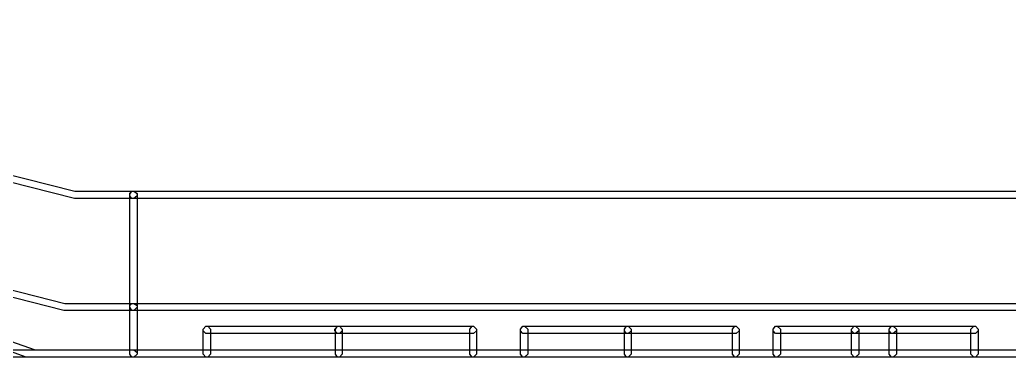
# Model space of a CAD drawing. Extents: x 0.54 to 10.46, y 0.74 to 7.76.
# Drawn here: x 9.7331 to 9.829, y 4.5437 to 4.5764 of the extents above; entities that cross this region are included whole.
import ezdxf

# ---------------------------------------------------------------- set-up
doc = ezdxf.new("R2010")
doc.units = 0
doc.layers.get('0').update_dxf_attribs({"linetype": 'CONTINUOUS'})

msp = doc.modelspace()

# ---------------------------------------------------------------- linework, layer by layer
at = {"color": 0}
for points in [[(9.74408, 4.55908), (9.73839, 4.55908), (9.72131, 4.56342), (9.70464, 4.57319), (9.70176, 4.57585), (9.70171, 4.5759), (9.70171, 4.57633), (9.70176, 4.57633), (9.70176, 4.57639), (9.70221, 4.57639), (9.70226, 4.57633), (9.70508, 4.57368), (9.72157, 4.56407), (9.73844, 4.55979), (9.74408, 4.55979), (9.74414, 4.55979), (9.74447, 4.55951), (9.74447, 4.5594), (9.74447, 4.55935), (9.74414, 4.55908), (9.74408, 4.55908)], [(9.74408, 4.54824), (9.73736, 4.54824), (9.71733, 4.55333), (9.69775, 4.56478), (9.69439, 4.56793), (9.69433, 4.56799), (9.69433, 4.56842), (9.69439, 4.56842), (9.69439, 4.56847), (9.69482, 4.56847), (9.69488, 4.56842), (9.69819, 4.56532), (9.71761, 4.55399), (9.73747, 4.54893), (9.74408, 4.54893), (9.74414, 4.54893), (9.74447, 4.54872), (9.74447, 4.54861), (9.74447, 4.54856), (9.74414, 4.54824), (9.74408, 4.54824)], [(9.83143, 4.55908), (9.74408, 4.55908), (9.74397, 4.55908), (9.74376, 4.55935), (9.74376, 4.5594), (9.74376, 4.55951), (9.74397, 4.55979), (9.74408, 4.55979), (9.83143, 4.55979), (9.83149, 4.55979), (9.83176, 4.55951), (9.83176, 4.5594), (9.83176, 4.55935), (9.83149, 4.55908), (9.83143, 4.55908)], [(9.74408, 4.54824), (9.74397, 4.54824), (9.74376, 4.54856), (9.74376, 4.54861), (9.74376, 4.55946), (9.74376, 4.55957), (9.74397, 4.55979), (9.74408, 4.55979), (9.74414, 4.55979), (9.74447, 4.55957), (9.74447, 4.55946), (9.74447, 4.54861), (9.74447, 4.54856), (9.74414, 4.54824), (9.74408, 4.54824)], [(9.74408, 4.54372), (9.73372, 4.54372), (9.70583, 4.55382), (9.70275, 4.55578), (9.70269, 4.55583), (9.70258, 4.55621), (9.70264, 4.55621), (9.70264, 4.55626), (9.70307, 4.55637), (9.70313, 4.55632), (9.70617, 4.55442), (9.7346, 4.54443), (9.74408, 4.54443), (9.74414, 4.54443), (9.74447, 4.54417), (9.74447, 4.54406), (9.74447, 4.544), (9.74414, 4.54372), (9.74408, 4.54372)], [(9.83143, 4.54824), (9.74408, 4.54824), (9.74397, 4.54824), (9.74376, 4.54856), (9.74376, 4.54861), (9.74376, 4.54872), (9.74397, 4.54893), (9.74408, 4.54893), (9.83143, 4.54893), (9.83149, 4.54893), (9.83176, 4.54872), (9.83176, 4.54861), (9.83176, 4.54856), (9.83149, 4.54824), (9.83143, 4.54824)], [(9.74408, 4.54372), (9.74397, 4.54372), (9.74376, 4.544), (9.74376, 4.54406), (9.74376, 4.54861), (9.74376, 4.54872), (9.74397, 4.54893), (9.74408, 4.54893), (9.74414, 4.54893), (9.74447, 4.54872), (9.74447, 4.54861), (9.74447, 4.54406), (9.74447, 4.544), (9.74414, 4.54372), (9.74408, 4.54372)], [(9.75125, 4.54372), (9.75114, 4.54372), (9.75087, 4.544), (9.75087, 4.54406), (9.75087, 4.54633), (9.75087, 4.54644), (9.75114, 4.54671), (9.75125, 4.54671), (9.75131, 4.54671), (9.75157, 4.54644), (9.75157, 4.54633), (9.75157, 4.54406), (9.75157, 4.544), (9.75131, 4.54372), (9.75125, 4.54372)], [(9.764, 4.54601), (9.75125, 4.54601), (9.75114, 4.54601), (9.75087, 4.54628), (9.75087, 4.54633), (9.75087, 4.54644), (9.75114, 4.54671), (9.75125, 4.54671), (9.764, 4.54671), (9.76406, 4.54671), (9.76432, 4.54644), (9.76432, 4.54633), (9.76432, 4.54628), (9.76406, 4.54601), (9.764, 4.54601)], [(9.77701, 4.54601), (9.764, 4.54601), (9.76389, 4.54601), (9.76361, 4.54628), (9.76361, 4.54633), (9.76361, 4.54644), (9.76389, 4.54671), (9.764, 4.54671), (9.77701, 4.54671), (9.77707, 4.54671), (9.77735, 4.54644), (9.77735, 4.54633), (9.77735, 4.54628), (9.77707, 4.54601), (9.77701, 4.54601)], [(9.764, 4.54372), (9.76389, 4.54372), (9.76367, 4.544), (9.76367, 4.54406), (9.76367, 4.54633), (9.76367, 4.54644), (9.76389, 4.54671), (9.764, 4.54671), (9.76406, 4.54671), (9.76432, 4.54644), (9.76432, 4.54633), (9.76432, 4.54406), (9.76432, 4.544), (9.76406, 4.54372), (9.764, 4.54372)], [(9.77701, 4.54372), (9.77692, 4.54372), (9.77669, 4.544), (9.77669, 4.54406), (9.77669, 4.54633), (9.77669, 4.54644), (9.77692, 4.54671), (9.77701, 4.54671), (9.77707, 4.54671), (9.77735, 4.54644), (9.77735, 4.54633), (9.77735, 4.54406), (9.77735, 4.544), (9.77707, 4.54372), (9.77701, 4.54372)], [(9.78196, 4.54372), (9.78185, 4.54372), (9.78162, 4.544), (9.78162, 4.54406), (9.78162, 4.54633), (9.78162, 4.54644), (9.78185, 4.54671), (9.78196, 4.54671), (9.78201, 4.54671), (9.78233, 4.54644), (9.78233, 4.54633), (9.78233, 4.54406), (9.78233, 4.544), (9.78201, 4.54372), (9.78196, 4.54372)], [(9.79199, 4.54601), (9.78196, 4.54601), (9.78185, 4.54601), (9.78162, 4.54628), (9.78162, 4.54633), (9.78162, 4.54644), (9.78185, 4.54671), (9.78196, 4.54671), (9.79199, 4.54671), (9.79204, 4.54671), (9.79232, 4.54644), (9.79232, 4.54633), (9.79232, 4.54628), (9.79204, 4.54601), (9.79199, 4.54601)], [(9.79199, 4.54372), (9.79189, 4.54372), (9.79167, 4.544), (9.79167, 4.54406), (9.79167, 4.54633), (9.79167, 4.54644), (9.79189, 4.54671), (9.79199, 4.54671), (9.79204, 4.54671), (9.79232, 4.54644), (9.79232, 4.54633), (9.79232, 4.54406), (9.79232, 4.544), (9.79204, 4.54372), (9.79199, 4.54372)], [(9.80246, 4.54601), (9.79199, 4.54601), (9.79189, 4.54601), (9.79167, 4.54628), (9.79167, 4.54633), (9.79167, 4.54644), (9.79189, 4.54671), (9.79199, 4.54671), (9.80246, 4.54671), (9.80251, 4.54671), (9.80279, 4.54644), (9.80279, 4.54633), (9.80279, 4.54628), (9.80251, 4.54601), (9.80246, 4.54601)], [(9.80246, 4.54372), (9.80236, 4.54372), (9.80214, 4.544), (9.80214, 4.54406), (9.80214, 4.54633), (9.80214, 4.54644), (9.80236, 4.54671), (9.80246, 4.54671), (9.80251, 4.54671), (9.80279, 4.54644), (9.80279, 4.54633), (9.80279, 4.54406), (9.80279, 4.544), (9.80251, 4.54372), (9.80246, 4.54372)], [(9.80643, 4.54372), (9.80632, 4.54372), (9.8061, 4.544), (9.8061, 4.54406), (9.8061, 4.54633), (9.8061, 4.54644), (9.80632, 4.54671), (9.80643, 4.54671), (9.80647, 4.54671), (9.80681, 4.54644), (9.80681, 4.54633), (9.80681, 4.54406), (9.80681, 4.544), (9.80647, 4.54372), (9.80643, 4.54372)], [(9.81401, 4.54601), (9.80643, 4.54601), (9.80632, 4.54601), (9.8061, 4.54628), (9.8061, 4.54633), (9.8061, 4.54644), (9.80632, 4.54671), (9.80643, 4.54671), (9.81401, 4.54671), (9.81407, 4.54671), (9.8144, 4.54644), (9.8144, 4.54633), (9.8144, 4.54628), (9.81407, 4.54601), (9.81401, 4.54601)], [(9.81401, 4.54372), (9.81392, 4.54372), (9.81369, 4.544), (9.81369, 4.54406), (9.81369, 4.54633), (9.81369, 4.54644), (9.81392, 4.54671), (9.81401, 4.54671), (9.81407, 4.54671), (9.8144, 4.54644), (9.8144, 4.54633), (9.8144, 4.54406), (9.8144, 4.544), (9.81407, 4.54372), (9.81401, 4.54372)], [(9.81765, 4.54601), (9.81401, 4.54601), (9.81392, 4.54601), (9.81369, 4.54628), (9.81369, 4.54633), (9.81369, 4.54644), (9.81392, 4.54671), (9.81401, 4.54671), (9.81765, 4.54671), (9.81771, 4.54671), (9.81803, 4.54644), (9.81803, 4.54633), (9.81803, 4.54628), (9.81771, 4.54601), (9.81765, 4.54601)], [(9.81765, 4.54372), (9.81754, 4.54372), (9.81733, 4.544), (9.81733, 4.54406), (9.81733, 4.54633), (9.81733, 4.54644), (9.81754, 4.54671), (9.81765, 4.54671), (9.81771, 4.54671), (9.81803, 4.54644), (9.81803, 4.54633), (9.81803, 4.54406), (9.81803, 4.544), (9.81771, 4.54372), (9.81765, 4.54372)], [(9.82563, 4.54601), (9.81765, 4.54601), (9.81754, 4.54601), (9.81733, 4.54628), (9.81733, 4.54633), (9.81733, 4.54644), (9.81754, 4.54671), (9.81765, 4.54671), (9.82563, 4.54671), (9.82568, 4.54671), (9.82596, 4.54644), (9.82596, 4.54633), (9.82596, 4.54628), (9.82568, 4.54601), (9.82563, 4.54601)], [(9.82563, 4.54372), (9.82553, 4.54372), (9.82525, 4.544), (9.82525, 4.54406), (9.82525, 4.54633), (9.82525, 4.54644), (9.82553, 4.54671), (9.82563, 4.54671), (9.82568, 4.54671), (9.82596, 4.54644), (9.82596, 4.54633), (9.82596, 4.54406), (9.82596, 4.544), (9.82568, 4.54372), (9.82563, 4.54372)], [(9.84381, 4.54372), (9.73178, 4.54372), (9.73167, 4.54372), (9.73139, 4.544), (9.73139, 4.54406), (9.73139, 4.54417), (9.73167, 4.54443), (9.73178, 4.54443), (9.84381, 4.54443), (9.84386, 4.54443), (9.84412, 4.54417), (9.84412, 4.54406), (9.84412, 4.544), (9.84386, 4.54372), (9.84381, 4.54372)]]:
    msp.add_lwpolyline(points, close=True, dxfattribs=at)

doc.saveas('drawing.dxf')
